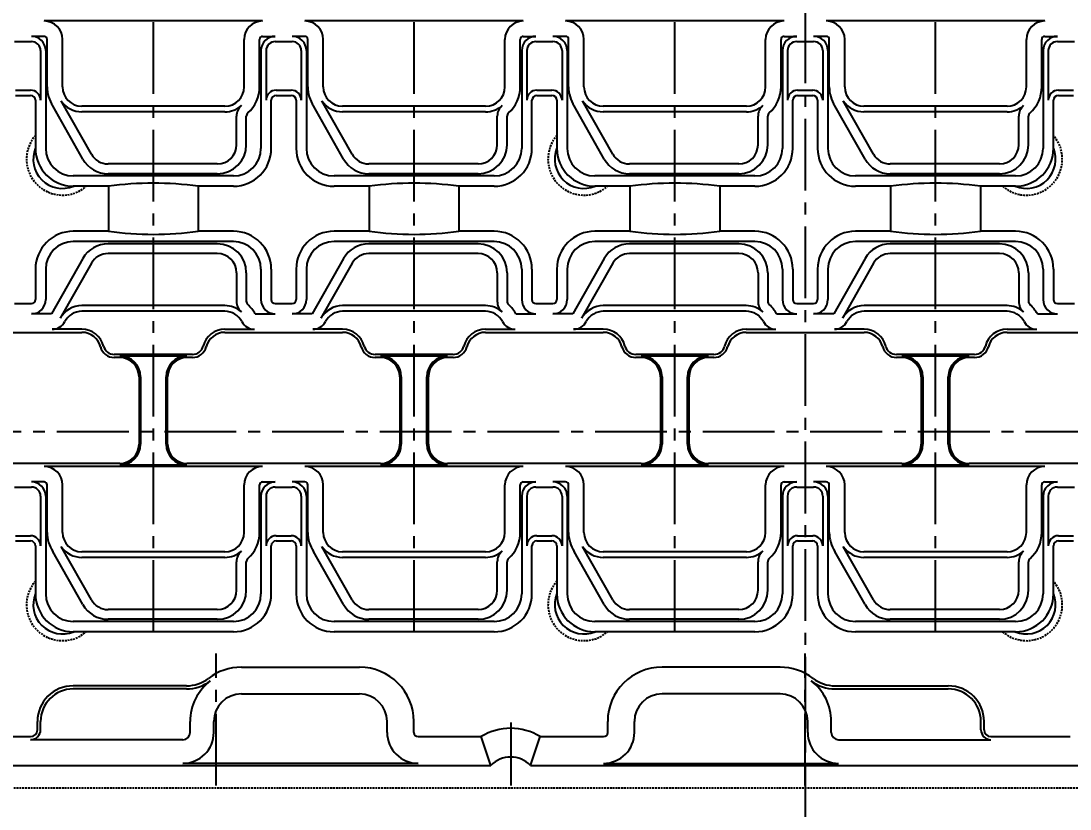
# Model space of a CAD drawing. Extents: x -775 to -24, y -299 to 215.
# Drawn here: x -593.7 to -468.4, y -125 to -30.8 of the extents above; entities that cross this region are included whole.
import ezdxf

# ---------------------------------------------------------------- set-up
doc = ezdxf.new("R2010")
doc.units = 0
doc.header["$LTSCALE"] = 0.45
doc.header["$MEASUREMENT"] = 0
doc.linetypes.add('CENTER2', pattern=[28.575, 19.05, -3.175, 3.175, -3.175])
doc.linetypes.add('HIDDENX2', pattern=[0.75, 0.5, -0.25])
doc.layers.get('0').update_dxf_attribs({"linetype": 'CONTINUOUS'})
doc.layers.get('DEFPOINTS').update_dxf_attribs({"linetype": 'CONTINUOUS'})
for name, color, linetype in [('CENTER', 243, 'CENTER2'), ('DETAIL', 6, 'CONTINUOUS'), ('DIMENSION', 3, 'CONTINUOUS'), ('HIDDEN', 5, 'HIDDENX2'), ('LINE', 7, 'CONTINUOUS'), ('LINE1', 30, 'CONTINUOUS'), ('LINE2', 110, 'CONTINUOUS'), ('LINE3', 230, 'CONTINUOUS'), ('LINE6', 60, 'CONTINUOUS'), ('LINE8', 200, 'CONTINUOUS'), ('LINE9', 140, 'CONTINUOUS'), ('SECTION', 31, 'CONTINUOUS'), ('TEXT', 4, 'CONTINUOUS')]:
    doc.layers.add(name, color=color, linetype=linetype)
doc.styles.add('ROMAND', font='romand.shx', dxfattribs={"height": 6})
doc.dimstyles.get("Standard").update_dxf_attribs({"dimtxt": 0.18, "dimasz": 0.18, "dimexe": 0.18, "dimexo": 0.0625, "dimgap": 0.09, "dimtad": 0, "dimtih": 1, "dimtoh": 1, "dimdec": 4, "dimzin": 0, "dimdsep": 46, "dimtxsty": 'STANDARD', "dimcen": 0.09, "dimadec": 0, "dimazin": 0, "dimtfac": 1, "dimtdec": 4, "dimtofl": 0, "dimtmove": 0, "dimatfit": 3, "dimfxl": 1, "dimtolj": 1, "dimtzin": 0, "dimarcsym": 0})

# ---------------------------------------------------------------- blocks, each defined once
blk = doc.blocks.new('ARROWHEAD')
for p in [(-0.5, 0.25), (-1, 0), (-0.5, -0.25)]:
    blk.add_line(p, (0, 0))
blk = doc.blocks.new('*D12')
at = {"layer": 'DEFPOINTS', "color": 0, "transparency": 16777216}
for p in [(-640.7, -122.195), (-359.3, -122.195), (-359.3, -157.5)]:
    blk.add_point(p, dxfattribs=at)
at = {"layer": 'DIMENSION', "color": 0, "lineweight": -2, "transparency": 16777216}
for p, q in [((-640.7, -124.195), (-640.7, -159.5)), ((-359.3, -124.195), (-359.3, -159.5)), ((-634.7, -157.5), (-365.3, -157.5))]:
    blk.add_line(p, q, dxfattribs=at)
at = {"layer": 'DIMENSION', "color": 0, "lineweight": -2, "transparency": 16777216, "xscale": 6, "yscale": 6, "zscale": 6, "rotation": 180}
blk.add_blockref('ARROWHEAD', (-640.7, -157.5), dxfattribs=at)
at = {"layer": 'DIMENSION', "color": 0, "lineweight": -2, "transparency": 16777216, "xscale": 6, "yscale": 6, "zscale": 6}
blk.add_blockref('ARROWHEAD', (-359.3, -157.5), dxfattribs=at)
at = {"layer": 'DIMENSION', "color": 0, "transparency": 16777216, "insert": (-500, -153.5), "char_height": 6, "attachment_point": 5, "style": 'ROMAND'}
blk.add_mtext('\\A1;P70.35x4=281.4', dxfattribs=at)

msp = doc.modelspace()

# ---------------------------------------------------------------- linework, layer by layer
at = {"layer": 'CENTER'}
for p, q in [((-500, 137.5), (-500, -244.89837)), ((-577.875, -103.82785), (-577.875, 103.82785)), ((-546.725, -103.82785), (-546.725, 103.82785)), ((-515.575, -103.82785), (-515.575, 103.82785)), ((-484.425, -103.82785), (-484.425, 103.82785)), ((-666.54797, -79.89), (-333.45203, -79.89)), ((-570.35, -122.195), (-570.35, -106.44006)), ((-500, -122.195), (-500, -106.44006)), ((-535.175, -114.65638), (-535.175, -122.195))]:
    msp.add_line(p, q, dxfattribs=at)
at = {"layer": 'DETAIL'}
for p, q in [((-567.35, -111.255), (-553.25, -111.255)), ((-503, -111.255), (-517.1, -111.255)), ((-570.65, -115.85443), (-570.65, -114.555)), ((-549.95, -115.85443), (-549.95, -114.555)), ((-520.4, -115.85443), (-520.4, -114.555)), ((-499.7, -115.85443), (-499.7, -114.555)), ((-546.25, -119.55443), (-574.35, -119.55443)), ((-524.1, -119.55443), (-496, -119.55443))]:
    msp.add_line(p, q, dxfattribs=at)
for centre, radius, start, end in [((-588.72748, -47.33248), 3.5, 157.5764905, 292.4235095), ((-526.42748, -47.33248), 3.5, 157.5764905, 292.4235095), ((-473.57252, -47.33248), 3.5, 247.5764905, 22.4235095), ((-588.72748, -100.59248), 3.5, 157.5764905, 292.4235095), ((-526.42748, -100.59248), 3.5, 157.5764905, 292.4235095), ((-473.57252, -100.59248), 3.5, 247.5764905, 22.4235095), ((-567.35, -114.555), 3.3, 90, 180), ((-553.25, -114.555), 3.3, 0, 90), ((-517.1, -114.555), 3.3, 90, 180), ((-503, -114.555), 3.3, 0, 90), ((-574.35, -115.85443), 3.7, 270, 0), ((-546.25, -115.85443), 3.7, 180, 270), ((-524.1, -115.85443), 3.7, 270, 0), ((-496, -115.85443), 3.7, 180, 270)]:
    msp.add_arc(centre, radius, start, end, dxfattribs=at)
at = {"layer": 'HIDDEN'}
msp.add_lwpolyline([(-671.5, -122.5), (-324.5, -122.5, 0.414213562), (-316.5, -114.5), (-316.5, 114.5, 0.414213562), (-324.5, 122.5), (-671.5, 122.5), (-683.5, 110.5), (-683.5, -110.5)], format="xyb", close=True, dxfattribs=at)
for centre, start, end in [((-588.72748, -47.33248), 138.7995848, 311.2004152), ((-526.42748, -47.33248), 138.7995848, 311.2004152), ((-473.57252, -47.33248), 228.7995848, 41.2004152), ((-588.72748, -100.59248), 138.7995848, 311.2004152), ((-526.42748, -100.59248), 138.7995848, 311.2004152), ((-473.57252, -100.59248), 228.7995848, 41.2004152)]:
    msp.add_arc(centre, 4.3, start, end, dxfattribs=at)
at = {"layer": 'LINE'}
for p, q in [((-600.485, -68.035), (-586.415, -68.035)), ((-569.335, -68.035), (-555.265, -68.035)), ((-538.185, -68.035), (-524.115, -68.035)), ((-507.035, -68.035), (-492.965, -68.035)), ((-475.885, -68.035), (-461.815, -68.035)), ((-581.885, -71.045), (-582.53945, -71.045)), ((-573.21055, -71.045), (-573.865, -71.045)), ((-550.735, -71.045), (-551.38945, -71.045)), ((-542.06055, -71.045), (-542.715, -71.045)), ((-519.585, -71.045), (-520.23945, -71.045)), ((-510.91055, -71.045), (-511.565, -71.045)), ((-488.435, -71.045), (-489.08945, -71.045)), ((-479.76055, -71.045), (-480.415, -71.045)), ((-579.585, -73.345), (-579.585, -81.405)), ((-576.165, -81.405), (-576.165, -73.345)), ((-548.435, -73.345), (-548.435, -81.405)), ((-545.015, -81.405), (-545.015, -73.345)), ((-517.285, -73.345), (-517.285, -81.405)), ((-513.865, -81.405), (-513.865, -73.345)), ((-486.135, -73.345), (-486.135, -81.405)), ((-482.715, -81.405), (-482.715, -73.345)), ((-581.885, -83.705), (-605.015, -83.705)), ((-550.735, -83.705), (-573.865, -83.705)), ((-519.585, -83.705), (-542.715, -83.705)), ((-488.435, -83.705), (-511.565, -83.705)), ((-457.285, -83.705), (-480.415, -83.705)), ((-537.54143, -119.8), (-538.70713, -116.36203)), ((-532.80857, -119.8), (-531.64287, -116.36203))]:
    msp.add_line(p, q, dxfattribs=at)
for points in [[(-603.15857, -119.8), (-537.54143, -119.8)], [(-532.80857, -119.8), (-467.19143, -119.8)]]:
    msp.add_lwpolyline(points, dxfattribs=at)
for centre, radius, start, end in [((-586.415, -70.335), 2.3, 14.3296242, 90), ((-569.335, -70.335), 2.3, 90, 165.6703758), ((-555.265, -70.335), 2.3, 14.3296242, 90), ((-538.185, -70.335), 2.3, 90, 165.6703758), ((-524.115, -70.335), 2.3, 14.3296242, 90), ((-507.035, -70.335), 2.3, 90, 165.6703758), ((-492.965, -70.335), 2.3, 14.3296242, 90), ((-475.885, -70.335), 2.3, 90, 165.6703758), ((-582.53945, -69.345), 1.7, 194.3296242, 270), ((-573.21055, -69.345), 1.7, 270, 345.6703758), ((-551.38945, -69.345), 1.7, 194.3296242, 270), ((-542.06055, -69.345), 1.7, 270, 345.6703758), ((-520.23945, -69.345), 1.7, 194.3296242, 270), ((-510.91055, -69.345), 1.7, 270, 345.6703758), ((-489.08945, -69.345), 1.7, 194.3296242, 270), ((-479.76055, -69.345), 1.7, 270, 345.6703758), ((-581.885, -73.345), 2.3, 0, 90), ((-573.865, -73.345), 2.3, 90, 180), ((-550.735, -73.345), 2.3, 0, 90), ((-542.715, -73.345), 2.3, 90, 180), ((-519.585, -73.345), 2.3, 0, 90), ((-511.565, -73.345), 2.3, 90, 180), ((-488.435, -73.345), 2.3, 0, 90), ((-480.415, -73.345), 2.3, 90, 180), ((-581.885, -81.405), 2.3, 270, 360), ((-573.865, -81.405), 2.3, 180, 270), ((-550.735, -81.405), 2.3, 270, 360), ((-542.715, -81.405), 2.3, 180, 270), ((-519.585, -81.405), 2.3, 270, 360), ((-511.565, -81.405), 2.3, 180, 270), ((-488.435, -81.405), 2.3, 270, 360), ((-480.415, -81.405), 2.3, 180, 270), ((-535.175, -122.1), 3.3, 44.1843852, 135.8156148)]:
    msp.add_arc(centre, radius, start, end, dxfattribs=at)
at = {"layer": 'LINE1'}
for p, q in [((-585.28127, -46.74298), (-588.8947, -40.35924)), ((-554.13127, -46.74298), (-557.7447, -40.35924)), ((-522.98127, -46.74298), (-526.5947, -40.35924)), ((-491.83127, -46.74298), (-495.4447, -40.35924)), ((-569.325, -41.67532), (-586.425, -41.67532)), ((-567.935, -45.61), (-567.935, -42.20863)), ((-538.175, -41.67532), (-555.275, -41.67532)), ((-536.785, -45.61), (-536.785, -42.20863)), ((-507.025, -41.67532), (-524.125, -41.67532)), ((-505.635, -45.61), (-505.635, -42.20863)), ((-475.875, -41.67532), (-492.975, -41.67532)), ((-474.485, -45.61), (-474.485, -42.20863)), ((-570.235, -47.91), (-583.27967, -47.91)), ((-539.085, -47.91), (-552.12967, -47.91)), ((-507.935, -47.91), (-520.97967, -47.91)), ((-476.785, -47.91), (-489.82967, -47.91)), ((-570.235, -58.61), (-583.27967, -58.61)), ((-539.085, -58.61), (-552.12967, -58.61)), ((-507.935, -58.61), (-520.97967, -58.61)), ((-476.785, -58.61), (-489.82967, -58.61)), ((-585.28127, -59.77702), (-589.00429, -66.35437)), ((-554.13127, -59.77702), (-557.85429, -66.35437)), ((-522.98127, -59.77702), (-526.70429, -66.35437)), ((-491.83127, -59.77702), (-495.55429, -66.35437)), ((-567.935, -60.91), (-567.935, -64.3202)), ((-536.785, -60.91), (-536.785, -64.3202)), ((-505.635, -60.91), (-505.635, -64.3202)), ((-474.485, -60.91), (-474.485, -64.3202)), ((-569.335, -64.84468), (-586.415, -64.84468)), ((-538.185, -64.84468), (-555.265, -64.84468)), ((-507.035, -64.84468), (-524.115, -64.84468)), ((-475.885, -64.84468), (-492.965, -64.84468)), ((-585.28127, -100.00298), (-588.8947, -93.61924)), ((-554.13127, -100.00298), (-557.7447, -93.61924)), ((-522.98127, -100.00298), (-526.5947, -93.61924)), ((-491.83127, -100.00298), (-495.4447, -93.61924)), ((-569.325, -94.93532), (-586.425, -94.93532)), ((-538.175, -94.93532), (-555.275, -94.93532)), ((-507.025, -94.93532), (-524.125, -94.93532)), ((-475.875, -94.93532), (-492.975, -94.93532)), ((-567.935, -98.87), (-567.935, -95.46863)), ((-536.785, -98.87), (-536.785, -95.46863)), ((-505.635, -98.87), (-505.635, -95.46863)), ((-474.485, -98.87), (-474.485, -95.46863)), ((-570.235, -101.17), (-583.27967, -101.17)), ((-539.085, -101.17), (-552.12967, -101.17)), ((-507.935, -101.17), (-520.97967, -101.17)), ((-476.785, -101.17), (-489.82967, -101.17))]:
    msp.add_line(p, q, dxfattribs=at)
for centre, radius, start, end in [((-586.425, -38.7), 2.97532, 213.8947944, 270), ((-569.325, -38.7), 2.97532, 270, 311.369924), ((-566.235, -42.20863), 1.7, 131.369924, 180), ((-555.275, -38.7), 2.97532, 213.8947944, 270), ((-538.175, -38.7), 2.97532, 270, 311.369924), ((-535.085, -42.20863), 1.7, 131.369924, 180), ((-524.125, -38.7), 2.97532, 213.8947944, 270), ((-507.025, -38.7), 2.97532, 270, 311.369924), ((-503.935, -42.20863), 1.7, 131.369924, 180), ((-492.975, -38.7), 2.97532, 213.8947944, 270), ((-475.875, -38.7), 2.97532, 270, 311.369924), ((-472.785, -42.20863), 1.7, 131.369924, 180), ((-570.235, -45.61), 2.3, 270, 0), ((-539.085, -45.61), 2.3, 270, 0), ((-507.935, -45.61), 2.3, 270, 0), ((-476.785, -45.61), 2.3, 270, 0), ((-583.27967, -45.61), 2.3, 209.5114986, 270), ((-552.12967, -45.61), 2.3, 209.5114986, 270), ((-520.97967, -45.61), 2.3, 209.5114986, 270), ((-489.82967, -45.61), 2.3, 209.5114986, 270), ((-583.27967, -60.91), 2.3, 90, 150.4885014), ((-570.235, -60.91), 2.3, 0, 90), ((-552.12967, -60.91), 2.3, 90, 150.4885014), ((-539.085, -60.91), 2.3, 0, 90), ((-520.97967, -60.91), 2.3, 90, 150.4885014), ((-507.935, -60.91), 2.3, 0, 90), ((-489.82967, -60.91), 2.3, 90, 150.4885014), ((-476.785, -60.91), 2.3, 0, 90), ((-586.415, -67.82), 2.97532, 90, 150.4885014), ((-569.335, -67.82), 2.97532, 48.4665706, 90), ((-566.235, -64.3202), 1.7, 180, 228.4665706), ((-555.265, -67.82), 2.97532, 90, 150.4885014), ((-538.185, -67.82), 2.97532, 48.4665706, 90), ((-535.085, -64.3202), 1.7, 180, 228.4665706), ((-524.115, -67.82), 2.97532, 90, 150.4885014), ((-507.035, -67.82), 2.97532, 48.4665706, 90), ((-503.935, -64.3202), 1.7, 180, 228.4665706), ((-492.965, -67.82), 2.97532, 90, 150.4885014), ((-475.885, -67.82), 2.97532, 48.4665706, 90), ((-472.785, -64.3202), 1.7, 180, 228.4665706), ((-586.425, -91.96), 2.97532, 213.8947944, 270), ((-555.275, -91.96), 2.97532, 213.8947944, 270), ((-524.125, -91.96), 2.97532, 213.8947944, 270), ((-492.975, -91.96), 2.97532, 213.8947944, 270), ((-569.325, -91.96), 2.97532, 270, 311.369924), ((-566.235, -95.46863), 1.7, 131.369924, 180), ((-538.175, -91.96), 2.97532, 270, 311.369924), ((-535.085, -95.46863), 1.7, 131.369924, 180), ((-507.025, -91.96), 2.97532, 270, 311.369924), ((-503.935, -95.46863), 1.7, 131.369924, 180), ((-475.875, -91.96), 2.97532, 270, 311.369924), ((-472.785, -95.46863), 1.7, 131.369924, 180), ((-570.235, -98.87), 2.3, 270, 0), ((-539.085, -98.87), 2.3, 270, 0), ((-507.935, -98.87), 2.3, 270, 0), ((-476.785, -98.87), 2.3, 270, 0), ((-583.27967, -98.87), 2.3, 209.5114986, 270), ((-552.12967, -98.87), 2.3, 209.5114986, 270), ((-520.97967, -98.87), 2.3, 209.5114986, 270), ((-489.82967, -98.87), 2.3, 209.5114986, 270)]:
    msp.add_arc(centre, radius, start, end, dxfattribs=at)
at = {"layer": 'LINE2'}
for p, q in [((-590.925, -32.65512), (-592.435, -32.65512)), ((-590.56677, -38.7), (-590.56677, -33.01335)), ((-565.18323, -38.7), (-565.18323, -33.01335)), ((-564.825, -32.65512), (-563.315, -32.65512)), ((-559.775, -32.65512), (-561.285, -32.65512)), ((-559.41677, -38.7), (-559.41677, -33.01335)), ((-534.03323, -38.7), (-534.03323, -33.01335)), ((-533.675, -32.65512), (-532.165, -32.65512)), ((-528.625, -32.65512), (-530.135, -32.65512)), ((-528.26677, -38.7), (-528.26677, -33.01335)), ((-502.88323, -38.7), (-502.88323, -33.01335)), ((-502.525, -32.65512), (-501.015, -32.65512)), ((-497.475, -32.65512), (-498.985, -32.65512)), ((-497.11677, -38.7), (-497.11677, -33.01335)), ((-471.73323, -38.7), (-471.73323, -33.01335)), ((-471.375, -32.65512), (-469.865, -32.65512)), ((-590.735, -34.35512), (-590.735, -46.04)), ((-565.015, -34.35512), (-565.015, -46.04)), ((-559.585, -34.35512), (-559.585, -46.04)), ((-533.865, -34.35512), (-533.865, -46.04)), ((-528.435, -34.35512), (-528.435, -46.04)), ((-502.715, -34.35512), (-502.715, -46.04)), ((-497.285, -34.35512), (-497.285, -46.04)), ((-471.565, -34.35512), (-471.565, -46.04)), ((-586.29638, -47.31757), (-589.88964, -40.96948)), ((-555.14638, -47.31757), (-558.73964, -40.96948)), ((-523.99638, -47.31757), (-527.58964, -40.96948)), ((-492.84638, -47.31757), (-496.43964, -40.96948)), ((-566.76855, -45.61), (-566.76855, -42.20863)), ((-535.61855, -45.61), (-535.61855, -42.20863)), ((-504.46855, -45.61), (-504.46855, -42.20863)), ((-473.31855, -45.61), (-473.31855, -42.20863)), ((-568.315, -49.34), (-587.435, -49.34)), ((-570.235, -49.07645), (-583.27967, -49.07645)), ((-537.165, -49.34), (-556.285, -49.34)), ((-539.085, -49.07645), (-552.12967, -49.07645)), ((-506.015, -49.34), (-525.135, -49.34)), ((-507.935, -49.07645), (-520.97967, -49.07645)), ((-474.865, -49.34), (-493.985, -49.34)), ((-476.785, -49.07645), (-489.82967, -49.07645)), ((-568.315, -57.18), (-587.435, -57.18)), ((-570.235, -57.44355), (-583.27967, -57.44355)), ((-537.165, -57.18), (-556.285, -57.18)), ((-539.085, -57.44355), (-552.12967, -57.44355)), ((-506.015, -57.18), (-525.135, -57.18)), ((-507.935, -57.44355), (-520.97967, -57.44355)), ((-474.865, -57.18), (-493.985, -57.18)), ((-476.785, -57.44355), (-489.82967, -57.44355)), ((-586.29638, -59.20243), (-590.04493, -65.82488)), ((-555.14638, -59.20243), (-558.89493, -65.82488)), ((-523.99638, -59.20243), (-527.74493, -65.82488)), ((-492.84638, -59.20243), (-496.59493, -65.82488)), ((-590.735, -60.48), (-590.735, -64.12488)), ((-566.76855, -60.91), (-566.76855, -64.3202)), ((-565.015, -60.48), (-565.015, -64.12488)), ((-559.585, -60.48), (-559.585, -64.12488)), ((-535.61855, -60.91), (-535.61855, -64.3202)), ((-533.865, -60.48), (-533.865, -64.12488)), ((-528.435, -60.48), (-528.435, -64.12488)), ((-504.46855, -60.91), (-504.46855, -64.3202)), ((-502.715, -60.48), (-502.715, -64.12488)), ((-497.285, -60.48), (-497.285, -64.12488)), ((-473.31855, -60.91), (-473.31855, -64.3202)), ((-471.565, -60.48), (-471.565, -64.12488)), ((-590.04493, -65.82488), (-592.435, -65.82488)), ((-565.70544, -65.82488), (-563.315, -65.82488)), ((-558.89493, -65.82488), (-561.285, -65.82488)), ((-534.55544, -65.82488), (-532.165, -65.82488)), ((-527.74493, -65.82488), (-530.135, -65.82488)), ((-503.40544, -65.82488), (-501.015, -65.82488)), ((-496.59493, -65.82488), (-498.985, -65.82488)), ((-472.25544, -65.82488), (-469.865, -65.82488)), ((-590.925, -85.91512), (-592.435, -85.91512)), ((-590.56677, -91.96), (-590.56677, -86.27335)), ((-565.18323, -91.96), (-565.18323, -86.27335)), ((-564.825, -85.91512), (-563.315, -85.91512)), ((-559.775, -85.91512), (-561.285, -85.91512)), ((-559.41677, -91.96), (-559.41677, -86.27335)), ((-534.03323, -91.96), (-534.03323, -86.27335)), ((-533.675, -85.91512), (-532.165, -85.91512)), ((-528.625, -85.91512), (-530.135, -85.91512)), ((-528.26677, -91.96), (-528.26677, -86.27335)), ((-502.88323, -91.96), (-502.88323, -86.27335)), ((-502.525, -85.91512), (-501.015, -85.91512)), ((-497.475, -85.91512), (-498.985, -85.91512)), ((-497.11677, -91.96), (-497.11677, -86.27335)), ((-471.73323, -91.96), (-471.73323, -86.27335)), ((-471.375, -85.91512), (-469.865, -85.91512)), ((-590.735, -87.61512), (-590.735, -99.3)), ((-565.015, -87.61512), (-565.015, -99.3)), ((-559.585, -87.61512), (-559.585, -99.3)), ((-533.865, -87.61512), (-533.865, -99.3)), ((-528.435, -87.61512), (-528.435, -99.3)), ((-502.715, -87.61512), (-502.715, -99.3)), ((-497.285, -87.61512), (-497.285, -99.3)), ((-471.565, -87.61512), (-471.565, -99.3)), ((-586.29638, -100.57757), (-589.88964, -94.22948)), ((-555.14638, -100.57757), (-558.73964, -94.22948)), ((-523.99638, -100.57757), (-527.58964, -94.22948)), ((-492.84638, -100.57757), (-496.43964, -94.22948)), ((-566.76855, -98.87), (-566.76855, -95.46863)), ((-535.61855, -98.87), (-535.61855, -95.46863)), ((-504.46855, -98.87), (-504.46855, -95.46863)), ((-473.31855, -98.87), (-473.31855, -95.46863)), ((-568.315, -102.6), (-587.435, -102.6)), ((-570.235, -102.33645), (-583.27967, -102.33645)), ((-537.165, -102.6), (-556.285, -102.6)), ((-539.085, -102.33645), (-552.12967, -102.33645)), ((-506.015, -102.6), (-525.135, -102.6)), ((-507.935, -102.33645), (-520.97967, -102.33645)), ((-474.865, -102.6), (-493.985, -102.6)), ((-476.785, -102.33645), (-489.82967, -102.33645))]:
    msp.add_line(p, q, dxfattribs=at)
for centre, radius, start, end in [((-592.435, -34.35512), 1.7, 0, 90), ((-590.925, -33.01335), 0.35823, 0, 90), ((-564.825, -33.01335), 0.35823, 90, 180), ((-563.315, -34.35512), 1.7, 90, 180), ((-561.285, -34.35512), 1.7, 0, 90), ((-559.775, -33.01335), 0.35823, 0, 90), ((-533.675, -33.01335), 0.35823, 90, 180), ((-532.165, -34.35512), 1.7, 90, 180), ((-530.135, -34.35512), 1.7, 0, 90), ((-528.625, -33.01335), 0.35823, 0, 90), ((-502.525, -33.01335), 0.35823, 90, 180), ((-501.015, -34.35512), 1.7, 90, 180), ((-498.985, -34.35512), 1.7, 0, 90), ((-497.475, -33.01335), 0.35823, 0, 90), ((-471.375, -33.01335), 0.35823, 90, 180), ((-469.865, -34.35512), 1.7, 90, 180), ((-586.425, -38.7), 4.14177, 180, 213.2263763), ((-569.325, -38.7), 4.14177, 311.369924, 0), ((-555.275, -38.7), 4.14177, 180, 213.2263763), ((-538.175, -38.7), 4.14177, 311.369924, 0), ((-524.125, -38.7), 4.14177, 180, 213.2263763), ((-507.025, -38.7), 4.14177, 311.369924, 0), ((-492.975, -38.7), 4.14177, 180, 213.2263763), ((-475.875, -38.7), 4.14177, 311.369924, 0), ((-566.235, -42.20863), 0.53355, 131.369924, 180), ((-535.085, -42.20863), 0.53355, 131.369924, 180), ((-503.935, -42.20863), 0.53355, 131.369924, 180), ((-472.785, -42.20863), 0.53355, 131.369924, 180), ((-587.435, -46.04), 3.3, 180, 270), ((-570.235, -45.61), 3.46645, 270, 0), ((-568.315, -46.04), 3.3, 270, 0), ((-556.285, -46.04), 3.3, 180, 270), ((-539.085, -45.61), 3.46645, 270, 0), ((-537.165, -46.04), 3.3, 270, 0), ((-525.135, -46.04), 3.3, 180, 270), ((-507.935, -45.61), 3.46645, 270, 0), ((-506.015, -46.04), 3.3, 270, 0), ((-493.985, -46.04), 3.3, 180, 270), ((-476.785, -45.61), 3.46645, 270, 0), ((-474.865, -46.04), 3.3, 270, 0), ((-583.27967, -45.61), 3.46645, 209.5114986, 270), ((-552.12967, -45.61), 3.46645, 209.5114986, 270), ((-520.97967, -45.61), 3.46645, 209.5114986, 270), ((-489.82967, -45.61), 3.46645, 209.5114986, 270), ((-587.435, -60.48), 3.3, 90, 180), ((-583.27967, -60.91), 3.46645, 90, 150.4885014), ((-570.235, -60.91), 3.46645, 0, 90), ((-568.315, -60.48), 3.3, 0, 90), ((-556.285, -60.48), 3.3, 90, 180), ((-552.12967, -60.91), 3.46645, 90, 150.4885014), ((-539.085, -60.91), 3.46645, 0, 90), ((-537.165, -60.48), 3.3, 0, 90), ((-525.135, -60.48), 3.3, 90, 180), ((-520.97967, -60.91), 3.46645, 90, 150.4885014), ((-507.935, -60.91), 3.46645, 0, 90), ((-506.015, -60.48), 3.3, 0, 90), ((-493.985, -60.48), 3.3, 90, 180), ((-489.82967, -60.91), 3.46645, 90, 150.4885014), ((-476.785, -60.91), 3.46645, 0, 90), ((-474.865, -60.48), 3.3, 0, 90), ((-592.435, -64.12488), 1.7, 270, 0), ((-566.235, -64.3202), 0.53355, 180, 228.4665706), ((-569.335, -67.82), 4.14177, 28.7969998, 48.4665706), ((-563.315, -64.12488), 1.7, 180, 270), ((-561.285, -64.12488), 1.7, 270, 0), ((-535.085, -64.3202), 0.53355, 180, 228.4665706), ((-538.185, -67.82), 4.14177, 28.7969998, 48.4665706), ((-532.165, -64.12488), 1.7, 180, 270), ((-530.135, -64.12488), 1.7, 270, 0), ((-503.935, -64.3202), 0.53355, 180, 228.4665706), ((-507.035, -67.82), 4.14177, 28.7969998, 48.4665706), ((-501.015, -64.12488), 1.7, 180, 270), ((-498.985, -64.12488), 1.7, 270, 0), ((-472.785, -64.3202), 0.53355, 180, 228.4665706), ((-475.885, -67.82), 4.14177, 28.7969998, 48.4665706), ((-469.865, -64.12488), 1.7, 180, 270), ((-592.435, -87.61512), 1.7, 360, 90), ((-590.925, -86.27335), 0.35823, 0, 90), ((-564.825, -86.27335), 0.35823, 90, 180), ((-563.315, -87.61512), 1.7, 90, 180), ((-561.285, -87.61512), 1.7, 360, 90), ((-559.775, -86.27335), 0.35823, 0, 90), ((-533.675, -86.27335), 0.35823, 90, 180), ((-532.165, -87.61512), 1.7, 90, 180), ((-530.135, -87.61512), 1.7, 360, 90), ((-528.625, -86.27335), 0.35823, 0, 90), ((-502.525, -86.27335), 0.35823, 90, 180), ((-501.015, -87.61512), 1.7, 90, 180), ((-498.985, -87.61512), 1.7, 360, 90), ((-497.475, -86.27335), 0.35823, 0, 90), ((-471.375, -86.27335), 0.35823, 90, 180), ((-469.865, -87.61512), 1.7, 90, 180), ((-586.425, -91.96), 4.14177, 180, 213.2263763), ((-569.325, -91.96), 4.14177, 311.369924, 0), ((-555.275, -91.96), 4.14177, 180, 213.2263763), ((-538.175, -91.96), 4.14177, 311.369924, 0), ((-524.125, -91.96), 4.14177, 180, 213.2263763), ((-507.025, -91.96), 4.14177, 311.369924, 0), ((-492.975, -91.96), 4.14177, 180, 213.2263763), ((-475.875, -91.96), 4.14177, 311.369924, 0), ((-566.235, -95.46863), 0.53355, 131.369924, 180), ((-535.085, -95.46863), 0.53355, 131.369924, 180), ((-503.935, -95.46863), 0.53355, 131.369924, 180), ((-472.785, -95.46863), 0.53355, 131.369924, 180), ((-570.235, -98.87), 3.46645, 270, 0), ((-539.085, -98.87), 3.46645, 270, 0), ((-507.935, -98.87), 3.46645, 270, 0), ((-476.785, -98.87), 3.46645, 270, 0), ((-587.435, -99.3), 3.3, 180, 270), ((-568.315, -99.3), 3.3, 270, 0), ((-556.285, -99.3), 3.3, 180, 270), ((-537.165, -99.3), 3.3, 270, 0), ((-525.135, -99.3), 3.3, 180, 270), ((-506.015, -99.3), 3.3, 270, 0), ((-493.985, -99.3), 3.3, 180, 270), ((-474.865, -99.3), 3.3, 270, 0), ((-583.27967, -98.87), 3.46645, 209.5114986, 270), ((-552.12967, -98.87), 3.46645, 209.5114986, 270), ((-520.97967, -98.87), 3.46645, 209.5114986, 270), ((-489.82967, -98.87), 3.46645, 209.5114986, 270)]:
    msp.add_arc(centre, radius, start, end, dxfattribs=at)
at = {"layer": 'LINE3'}
for p, q in [((-564.825, -30.81335), (-590.925, -30.81335)), ((-533.675, -30.81335), (-559.775, -30.81335)), ((-502.525, -30.81335), (-528.625, -30.81335)), ((-471.375, -30.81335), (-497.475, -30.81335)), ((-588.725, -38.7), (-588.725, -33.01335)), ((-567.025, -38.7), (-567.025, -33.01335)), ((-557.575, -38.7), (-557.575, -33.01335)), ((-535.875, -38.7), (-535.875, -33.01335)), ((-526.425, -38.7), (-526.425, -33.01335)), ((-504.725, -38.7), (-504.725, -33.01335)), ((-495.275, -38.7), (-495.275, -33.01335)), ((-473.575, -38.7), (-473.575, -33.01335)), ((-569.325, -41), (-586.425, -41)), ((-538.175, -41), (-555.275, -41)), ((-507.025, -41), (-524.125, -41)), ((-475.875, -41), (-492.975, -41)), ((-569.335, -65.52), (-586.415, -65.52)), ((-538.185, -65.52), (-555.265, -65.52)), ((-507.035, -65.52), (-524.115, -65.52)), ((-475.885, -65.52), (-492.965, -65.52)), ((-586.415, -67.66665), (-589.95973, -67.66665)), ((-569.335, -67.66665), (-565.79027, -67.66665)), ((-555.265, -67.66665), (-558.80973, -67.66665)), ((-538.185, -67.66665), (-534.64027, -67.66665)), ((-524.115, -67.66665), (-527.65973, -67.66665)), ((-507.035, -67.66665), (-503.49027, -67.66665)), ((-492.965, -67.66665), (-496.50973, -67.66665)), ((-475.885, -67.66665), (-472.34027, -67.66665)), ((-573.21055, -70.67665), (-582.53945, -70.67665)), ((-542.06055, -70.67665), (-551.38945, -70.67665)), ((-510.91055, -70.67665), (-520.23945, -70.67665)), ((-479.76055, -70.67665), (-489.08945, -70.67665)), ((-564.825, -84.07335), (-590.925, -84.07335)), ((-533.675, -84.07335), (-559.775, -84.07335)), ((-502.525, -84.07335), (-528.625, -84.07335)), ((-471.375, -84.07335), (-497.475, -84.07335)), ((-588.725, -91.96), (-588.725, -86.27335)), ((-567.025, -91.96), (-567.025, -86.27335)), ((-557.575, -91.96), (-557.575, -86.27335)), ((-535.875, -91.96), (-535.875, -86.27335)), ((-526.425, -91.96), (-526.425, -86.27335)), ((-504.725, -91.96), (-504.725, -86.27335)), ((-495.275, -91.96), (-495.275, -86.27335)), ((-473.575, -91.96), (-473.575, -86.27335)), ((-569.325, -94.26), (-586.425, -94.26)), ((-538.175, -94.26), (-555.275, -94.26)), ((-507.025, -94.26), (-524.125, -94.26)), ((-475.875, -94.26), (-492.975, -94.26))]:
    msp.add_line(p, q, dxfattribs=at)
for centre, radius, start, end in [((-590.925, -33.01335), 2.2, 0, 90), ((-564.825, -33.01335), 2.2, 90, 180), ((-559.775, -33.01335), 2.2, 0, 90), ((-533.675, -33.01335), 2.2, 90, 180), ((-528.625, -33.01335), 2.2, 0, 90), ((-502.525, -33.01335), 2.2, 90, 180), ((-497.475, -33.01335), 2.2, 0, 90), ((-471.375, -33.01335), 2.2, 90, 180), ((-586.425, -38.7), 2.3, 180, 270), ((-569.325, -38.7), 2.3, 270, 0), ((-555.275, -38.7), 2.3, 180, 270), ((-538.175, -38.7), 2.3, 270, 0), ((-524.125, -38.7), 2.3, 180, 270), ((-507.025, -38.7), 2.3, 270, 0), ((-492.975, -38.7), 2.3, 180, 270), ((-475.875, -38.7), 2.3, 270, 0), ((-586.415, -67.82), 2.3, 90, 152.3972596), ((-569.335, -67.82), 2.3, 27.6027404, 90), ((-555.265, -67.82), 2.3, 90, 152.3972596), ((-538.185, -67.82), 2.3, 27.6027404, 90), ((-524.115, -67.82), 2.3, 90, 152.3972596), ((-507.035, -67.82), 2.3, 27.6027404, 90), ((-492.965, -67.82), 2.3, 90, 152.3972596), ((-475.885, -67.82), 2.3, 27.6027404, 90), ((-589.95973, -65.96665), 1.7, 270, 332.3972596), ((-586.415, -70.335), 2.66835, 14.3296242, 90), ((-569.335, -70.335), 2.66835, 90, 165.6703758), ((-565.79027, -65.96665), 1.7, 207.6027404, 270), ((-558.80973, -65.96665), 1.7, 270, 332.3972596), ((-555.265, -70.335), 2.66835, 14.3296242, 90), ((-538.185, -70.335), 2.66835, 90, 165.6703758), ((-534.64027, -65.96665), 1.7, 207.6027404, 270), ((-527.65973, -65.96665), 1.7, 270, 332.3972596), ((-524.115, -70.335), 2.66835, 14.3296242, 90), ((-507.035, -70.335), 2.66835, 90, 165.6703758), ((-503.49027, -65.96665), 1.7, 207.6027404, 270), ((-496.50973, -65.96665), 1.7, 270, 332.3972596), ((-492.965, -70.335), 2.66835, 14.3296242, 90), ((-475.885, -70.335), 2.66835, 90, 165.6703758), ((-472.34027, -65.96665), 1.7, 207.6027404, 270), ((-582.53945, -69.345), 1.33165, 194.3296242, 270), ((-573.21055, -69.345), 1.33165, 270, 345.6703758), ((-551.38945, -69.345), 1.33165, 194.3296242, 270), ((-542.06055, -69.345), 1.33165, 270, 345.6703758), ((-520.23945, -69.345), 1.33165, 194.3296242, 270), ((-510.91055, -69.345), 1.33165, 270, 345.6703758), ((-489.08945, -69.345), 1.33165, 194.3296242, 270), ((-479.76055, -69.345), 1.33165, 270, 345.6703758), ((-590.925, -86.27335), 2.2, 0, 90), ((-564.825, -86.27335), 2.2, 90, 180), ((-559.775, -86.27335), 2.2, 0, 90), ((-533.675, -86.27335), 2.2, 90, 180), ((-528.625, -86.27335), 2.2, 0, 90), ((-502.525, -86.27335), 2.2, 90, 180), ((-497.475, -86.27335), 2.2, 0, 90), ((-471.375, -86.27335), 2.2, 90, 180), ((-586.425, -91.96), 2.3, 180, 270), ((-569.325, -91.96), 2.3, 270, 0), ((-555.275, -91.96), 2.3, 180, 270), ((-538.175, -91.96), 2.3, 270, 0), ((-524.125, -91.96), 2.3, 180, 270), ((-507.025, -91.96), 2.3, 270, 0), ((-492.975, -91.96), 2.3, 180, 270), ((-475.875, -91.96), 2.3, 270, 0)]:
    msp.add_arc(centre, radius, start, end, dxfattribs=at)
at = {"layer": 'LINE6'}
for p, q in [((-581.885, -70.86082), (-573.865, -70.86082)), ((-550.735, -70.86082), (-542.715, -70.86082)), ((-519.585, -70.86082), (-511.565, -70.86082)), ((-488.435, -70.86082), (-480.415, -70.86082)), ((-579.40082, -73.345), (-579.40082, -81.405)), ((-576.34918, -81.405), (-576.34918, -73.345)), ((-548.25082, -73.345), (-548.25082, -81.405)), ((-545.19918, -81.405), (-545.19918, -73.345)), ((-517.10082, -73.345), (-517.10082, -81.405)), ((-514.04918, -81.405), (-514.04918, -73.345)), ((-485.95082, -73.345), (-485.95082, -81.405)), ((-482.89918, -81.405), (-482.89918, -73.345)), ((-581.885, -83.88918), (-573.865, -83.88918)), ((-550.735, -83.88918), (-542.715, -83.88918)), ((-519.585, -83.88918), (-511.565, -83.88918)), ((-488.435, -83.88918), (-480.415, -83.88918))]:
    msp.add_line(p, q, dxfattribs=at)
for centre, start, end in [((-581.885, -73.345), 0, 90), ((-573.865, -73.345), 90, 180), ((-550.735, -73.345), 0, 90), ((-542.715, -73.345), 90, 180), ((-519.585, -73.345), 0, 90), ((-511.565, -73.345), 90, 180), ((-488.435, -73.345), 0, 90), ((-480.415, -73.345), 90, 180), ((-581.885, -81.405), 270, 360), ((-573.865, -81.405), 180, 270), ((-550.735, -81.405), 270, 360), ((-542.715, -81.405), 180, 270), ((-519.585, -81.405), 270, 360), ((-511.565, -81.405), 180, 270), ((-488.435, -81.405), 270, 360), ((-480.415, -81.405), 180, 270)]:
    msp.add_arc(centre, 2.48418, start, end, dxfattribs=at)
at = {"layer": 'LINE8'}
for centre, start, end in [((-577.875, -89.47653), 82.1469066, 97.8530934), ((-546.725, -89.47653), 82.1469066, 97.8530934), ((-515.575, -89.47653), 82.1469066, 97.8530934), ((-484.425, -89.47653), 82.1469066, 97.8530934), ((-577.875, -17.04347), 262.1469066, 277.8530934), ((-546.725, -17.04347), 262.1469066, 277.8530934), ((-515.575, -17.04347), 262.1469066, 277.8530934), ((-484.425, -17.04347), 262.1469066, 277.8530934)]:
    msp.add_arc(centre, 39.27704, start, end, dxfattribs=at)
at = {"layer": 'LINE9'}
for p, q in [((-573.92267, -110.655), (-587.45, -110.655)), ((-496.42733, -110.655), (-482.9, -110.655)), ((-591.35, -115.53039), (-591.35, -114.555)), ((-573.47404, -115.85443), (-573.47404, -114.555)), ((-496.87596, -115.85443), (-496.87596, -114.555)), ((-479, -115.53039), (-479, -114.555)), ((-574.35, -116.73039), (-592.55, -116.73039)), ((-496, -116.73039), (-477.8, -116.73039))]:
    msp.add_line(p, q, dxfattribs=at)
for centre, radius, start, end in [((-573.92267, -105.955), 4.7, 270, 307.389362), ((-567.35, -114.555), 6.12404, 127.389362, 180), ((-503, -114.555), 6.12404, 0, 52.610638), ((-496.42733, -105.955), 4.7, 232.610638, 270), ((-587.45, -114.555), 3.9, 90, 180), ((-482.9, -114.555), 3.9, 0, 90), ((-592.55, -115.53039), 1.2, 270, 0), ((-574.35, -115.85443), 0.87596, 270, 0), ((-496, -115.85443), 0.87596, 180, 270), ((-477.8, -115.53039), 1.2, 180, 270)]:
    msp.add_arc(centre, radius, start, end, dxfattribs=at)
at = {"layer": 'SECTION'}
for p, q in [((-594.35108, -39.70392), (-592.54892, -39.70392)), ((-563.20108, -39.70392), (-561.39892, -39.70392)), ((-532.05108, -39.70392), (-530.24892, -39.70392)), ((-500.90108, -39.70392), (-499.09892, -39.70392)), ((-469.75108, -39.70392), (-467.94892, -39.70392)), ((-591.96285, -40.29), (-591.96285, -46.04)), ((-563.78715, -46.04), (-563.78715, -40.29)), ((-560.81285, -40.29), (-560.81285, -46.04)), ((-532.63715, -46.04), (-532.63715, -40.29)), ((-529.66285, -40.29), (-529.66285, -46.04)), ((-501.48715, -46.04), (-501.48715, -40.29)), ((-498.51285, -40.29), (-498.51285, -46.04)), ((-470.33715, -46.04), (-470.33715, -40.29)), ((-583.24156, -50.56785), (-587.435, -50.56785)), ((-583.24156, -50.56785), (-583.24156, -55.95215)), ((-568.315, -50.56785), (-572.50844, -50.56785)), ((-572.50844, -50.56785), (-572.50844, -55.95215)), ((-552.09156, -50.56785), (-556.285, -50.56785)), ((-552.09156, -50.56785), (-552.09156, -55.95215)), ((-537.165, -50.56785), (-541.35844, -50.56785)), ((-541.35844, -50.56785), (-541.35844, -55.95215)), ((-520.94156, -50.56785), (-525.135, -50.56785)), ((-520.94156, -50.56785), (-520.94156, -55.95215)), ((-506.015, -50.56785), (-510.20844, -50.56785)), ((-510.20844, -50.56785), (-510.20844, -55.95215)), ((-489.79156, -50.56785), (-493.985, -50.56785)), ((-489.79156, -50.56785), (-489.79156, -55.95215)), ((-474.865, -50.56785), (-479.05844, -50.56785)), ((-479.05844, -50.56785), (-479.05844, -55.95215)), ((-583.24156, -55.95215), (-587.435, -55.95215)), ((-568.315, -55.95215), (-572.50844, -55.95215)), ((-552.09156, -55.95215), (-556.285, -55.95215)), ((-537.165, -55.95215), (-541.35844, -55.95215)), ((-520.94156, -55.95215), (-525.135, -55.95215)), ((-506.015, -55.95215), (-510.20844, -55.95215)), ((-489.79156, -55.95215), (-493.985, -55.95215)), ((-474.865, -55.95215), (-479.05844, -55.95215)), ((-591.96285, -60.48), (-591.96285, -64.12488)), ((-563.78715, -60.48), (-563.78715, -64.12488)), ((-560.81285, -60.48), (-560.81285, -64.12488)), ((-532.63715, -60.48), (-532.63715, -64.12488)), ((-529.66285, -60.48), (-529.66285, -64.12488)), ((-501.48715, -60.48), (-501.48715, -64.12488)), ((-498.51285, -60.48), (-498.51285, -64.12488)), ((-470.33715, -60.48), (-470.33715, -64.12488)), ((-594.465, -64.59703), (-592.435, -64.59703)), ((-563.315, -64.59703), (-561.285, -64.59703)), ((-532.165, -64.59703), (-530.135, -64.59703)), ((-501.015, -64.59703), (-498.985, -64.59703)), ((-469.865, -64.59703), (-467.835, -64.59703)), ((-594.35108, -92.96392), (-592.54892, -92.96392)), ((-591.96285, -93.55), (-591.96285, -99.3)), ((-563.78715, -99.3), (-563.78715, -93.55)), ((-563.20108, -92.96392), (-561.39892, -92.96392)), ((-560.81285, -93.55), (-560.81285, -99.3)), ((-532.63715, -99.3), (-532.63715, -93.55)), ((-532.05108, -92.96392), (-530.24892, -92.96392)), ((-529.66285, -93.55), (-529.66285, -99.3)), ((-501.48715, -99.3), (-501.48715, -93.55)), ((-500.90108, -92.96392), (-499.09892, -92.96392)), ((-498.51285, -93.55), (-498.51285, -99.3)), ((-470.33715, -99.3), (-470.33715, -93.55)), ((-469.75108, -92.96392), (-467.94892, -92.96392)), ((-568.315, -103.82785), (-587.435, -103.82785)), ((-537.165, -103.82785), (-556.285, -103.82785)), ((-506.015, -103.82785), (-525.135, -103.82785)), ((-474.865, -103.82785), (-493.985, -103.82785)), ((-567.35, -108.0626), (-553.25, -108.0626)), ((-503, -108.0626), (-517.1, -108.0626)), ((-573.92267, -110.28665), (-587.45, -110.28665)), ((-496.42733, -110.28665), (-482.9, -110.28665)), ((-591.71835, -115.53039), (-591.71835, -114.555)), ((-546.7576, -115.85443), (-546.7576, -114.555)), ((-523.5924, -115.85443), (-523.5924, -114.555)), ((-478.63165, -115.53039), (-478.63165, -114.555))]:
    msp.add_line(p, q, dxfattribs=at)
for points in [[(-601.99287, -116.36203), (-592.55, -116.36203)], [(-546.25, -116.36203), (-538.70713, -116.36203)], [(-531.64287, -116.36203), (-524.1, -116.36203)], [(-477.8, -116.36203), (-468.35713, -116.36203)]]:
    msp.add_lwpolyline(points, dxfattribs=at)
for centre, radius, start, end in [((-592.54892, -40.29), 0.58608, 0, 90), ((-563.20108, -40.29), 0.58608, 90, 180), ((-561.39892, -40.29), 0.58608, 0, 90), ((-532.05108, -40.29), 0.58608, 90, 180), ((-530.24892, -40.29), 0.58608, 0, 90), ((-500.90108, -40.29), 0.58608, 90, 180), ((-499.09892, -40.29), 0.58608, 0, 90), ((-469.75108, -40.29), 0.58608, 90, 180), ((-587.435, -46.04), 4.52785, 180, 270), ((-568.315, -46.04), 4.52785, 270, 0), ((-556.285, -46.04), 4.52785, 180, 270), ((-537.165, -46.04), 4.52785, 270, 0), ((-525.135, -46.04), 4.52785, 180, 270), ((-506.015, -46.04), 4.52785, 270, 0), ((-493.985, -46.04), 4.52785, 180, 270), ((-474.865, -46.04), 4.52785, 270, 0), ((-587.435, -60.48), 4.52785, 90, 180), ((-568.315, -60.48), 4.52785, 0, 90), ((-556.285, -60.48), 4.52785, 90, 180), ((-537.165, -60.48), 4.52785, 0, 90), ((-525.135, -60.48), 4.52785, 90, 180), ((-506.015, -60.48), 4.52785, 0, 90), ((-493.985, -60.48), 4.52785, 90, 180), ((-474.865, -60.48), 4.52785, 0, 90), ((-592.435, -64.12488), 0.47215, 270, 0), ((-563.315, -64.12488), 0.47215, 180, 270), ((-561.285, -64.12488), 0.47215, 270, 0), ((-532.165, -64.12488), 0.47215, 180, 270), ((-530.135, -64.12488), 0.47215, 270, 0), ((-501.015, -64.12488), 0.47215, 180, 270), ((-498.985, -64.12488), 0.47215, 270, 0), ((-469.865, -64.12488), 0.47215, 180, 270), ((-592.54892, -93.55), 0.58608, 0, 90), ((-563.20108, -93.55), 0.58608, 90, 180), ((-561.39892, -93.55), 0.58608, 0, 90), ((-532.05108, -93.55), 0.58608, 90, 180), ((-530.24892, -93.55), 0.58608, 0, 90), ((-500.90108, -93.55), 0.58608, 90, 180), ((-499.09892, -93.55), 0.58608, 0, 90), ((-469.75108, -93.55), 0.58608, 90, 180), ((-587.435, -99.3), 4.52785, 180, 270), ((-568.315, -99.3), 4.52785, 270, 0), ((-556.285, -99.3), 4.52785, 180, 270), ((-537.165, -99.3), 4.52785, 270, 0), ((-525.135, -99.3), 4.52785, 180, 270), ((-506.015, -99.3), 4.52785, 270, 0), ((-493.985, -99.3), 4.52785, 180, 270), ((-474.865, -99.3), 4.52785, 270, 0), ((-567.35, -114.555), 6.4924, 90, 127.389362), ((-553.25, -114.555), 6.4924, 0, 90), ((-517.1, -114.555), 6.4924, 90, 180), ((-503, -114.555), 6.4924, 52.610638, 90), ((-587.45, -114.555), 4.26835, 90, 180), ((-573.92267, -105.955), 4.33165, 270, 307.389362), ((-496.42733, -105.955), 4.33165, 232.610638, 270), ((-482.9, -114.555), 4.26835, 0, 90), ((-592.55, -115.53039), 0.83165, 270, 0), ((-546.25, -115.85443), 0.5076, 180, 270), ((-535.175, -122.1), 6.73797, 58.3847345, 121.6152655), ((-524.1, -115.85443), 0.5076, 270, 0), ((-477.8, -115.53039), 0.83165, 180, 270)]:
    msp.add_arc(centre, radius, start, end, dxfattribs=at)
at = {"layer": 'TEXT'}
for p, q in [((-594.465, -33.26904), (-592.435, -33.26904)), ((-563.315, -33.26904), (-561.285, -33.26904)), ((-532.165, -33.26904), (-530.135, -33.26904)), ((-501.015, -33.26904), (-498.985, -33.26904)), ((-469.865, -33.26904), (-467.835, -33.26904)), ((-591.34892, -34.35512), (-591.34892, -40.29)), ((-564.40108, -34.35512), (-564.40108, -40.29)), ((-560.19892, -34.35512), (-560.19892, -40.29)), ((-533.25108, -34.35512), (-533.25108, -40.29)), ((-529.04892, -34.35512), (-529.04892, -40.29)), ((-502.10108, -34.35512), (-502.10108, -40.29)), ((-497.89892, -34.35512), (-497.89892, -40.29)), ((-470.95108, -34.35512), (-470.95108, -40.29)), ((-594.35108, -39.09), (-592.54892, -39.09)), ((-563.20108, -39.09), (-561.39892, -39.09)), ((-532.05108, -39.09), (-530.24892, -39.09)), ((-500.90108, -39.09), (-499.09892, -39.09)), ((-469.75108, -39.09), (-467.94892, -39.09)), ((-594.465, -86.52904), (-592.435, -86.52904)), ((-591.34892, -87.61512), (-591.34892, -93.55)), ((-564.40108, -87.61512), (-564.40108, -93.55)), ((-563.315, -86.52904), (-561.285, -86.52904)), ((-560.19892, -87.61512), (-560.19892, -93.55)), ((-533.25108, -87.61512), (-533.25108, -93.55)), ((-532.165, -86.52904), (-530.135, -86.52904)), ((-529.04892, -87.61512), (-529.04892, -93.55)), ((-502.10108, -87.61512), (-502.10108, -93.55)), ((-501.015, -86.52904), (-498.985, -86.52904)), ((-497.89892, -87.61512), (-497.89892, -93.55)), ((-470.95108, -87.61512), (-470.95108, -93.55)), ((-469.865, -86.52904), (-467.835, -86.52904)), ((-594.35108, -92.35), (-592.54892, -92.35)), ((-563.20108, -92.35), (-561.39892, -92.35)), ((-532.05108, -92.35), (-530.24892, -92.35)), ((-500.90108, -92.35), (-499.09892, -92.35)), ((-469.75108, -92.35), (-467.94892, -92.35))]:
    msp.add_line(p, q, dxfattribs=at)
for centre, radius, start, end in [((-592.435, -34.35512), 1.08608, 0, 90), ((-563.315, -34.35512), 1.08608, 90, 180), ((-561.285, -34.35512), 1.08608, 0, 90), ((-532.165, -34.35512), 1.08608, 90, 180), ((-530.135, -34.35512), 1.08608, 0, 90), ((-501.015, -34.35512), 1.08608, 90, 180), ((-498.985, -34.35512), 1.08608, 0, 90), ((-469.865, -34.35512), 1.08608, 90, 180), ((-592.54892, -40.29), 1.2, 0, 90), ((-563.20108, -40.29), 1.2, 90, 180), ((-561.39892, -40.29), 1.2, 0, 90), ((-532.05108, -40.29), 1.2, 90, 180), ((-530.24892, -40.29), 1.2, 0, 90), ((-500.90108, -40.29), 1.2, 90, 180), ((-499.09892, -40.29), 1.2, 0, 90), ((-469.75108, -40.29), 1.2, 90, 180), ((-592.435, -87.61512), 1.08608, 0, 90), ((-563.315, -87.61512), 1.08608, 90, 180), ((-561.285, -87.61512), 1.08608, 0, 90), ((-532.165, -87.61512), 1.08608, 90, 180), ((-530.135, -87.61512), 1.08608, 0, 90), ((-501.015, -87.61512), 1.08608, 90, 180), ((-498.985, -87.61512), 1.08608, 0, 90), ((-469.865, -87.61512), 1.08608, 90, 180), ((-592.54892, -93.55), 1.2, 0, 90), ((-563.20108, -93.55), 1.2, 90, 180), ((-561.39892, -93.55), 1.2, 0, 90), ((-532.05108, -93.55), 1.2, 90, 180), ((-530.24892, -93.55), 1.2, 0, 90), ((-500.90108, -93.55), 1.2, 90, 180), ((-499.09892, -93.55), 1.2, 0, 90), ((-469.75108, -93.55), 1.2, 90, 180)]:
    msp.add_arc(centre, radius, start, end, dxfattribs=at)

# ---------------------------------------------------------------- dimensions: what is measured, and where the dimension line sits
at = {"layer": 'DIMENSION'}
dim = msp.add_linear_dim(base=(-359.3, -157.5), p1=(-640.7, -122.195), p2=(-359.3, -122.195), text='P70.35x4=<>', dimstyle='STANDARD', override={"dimtxt": 6, "dimasz": 6, "dimexe": 2, "dimexo": 2, "dimgap": 1, "dimtad": 1, "dimtih": 0, "dimtoh": 0, "dimzin": 8, "dimtxsty": 'ROMAND', "dimblk1": 'ARROWHEAD', "dimblk2": 'ARROWHEAD', "dimsah": 1, "dimcen": 0, "dimadec": 4}, dxfattribs=at)
dim.commit()
dim.dimension.update_dxf_attribs({"geometry": '*D12', "text_midpoint": (-500, -153.5)})

doc.saveas('drawing.dxf')
